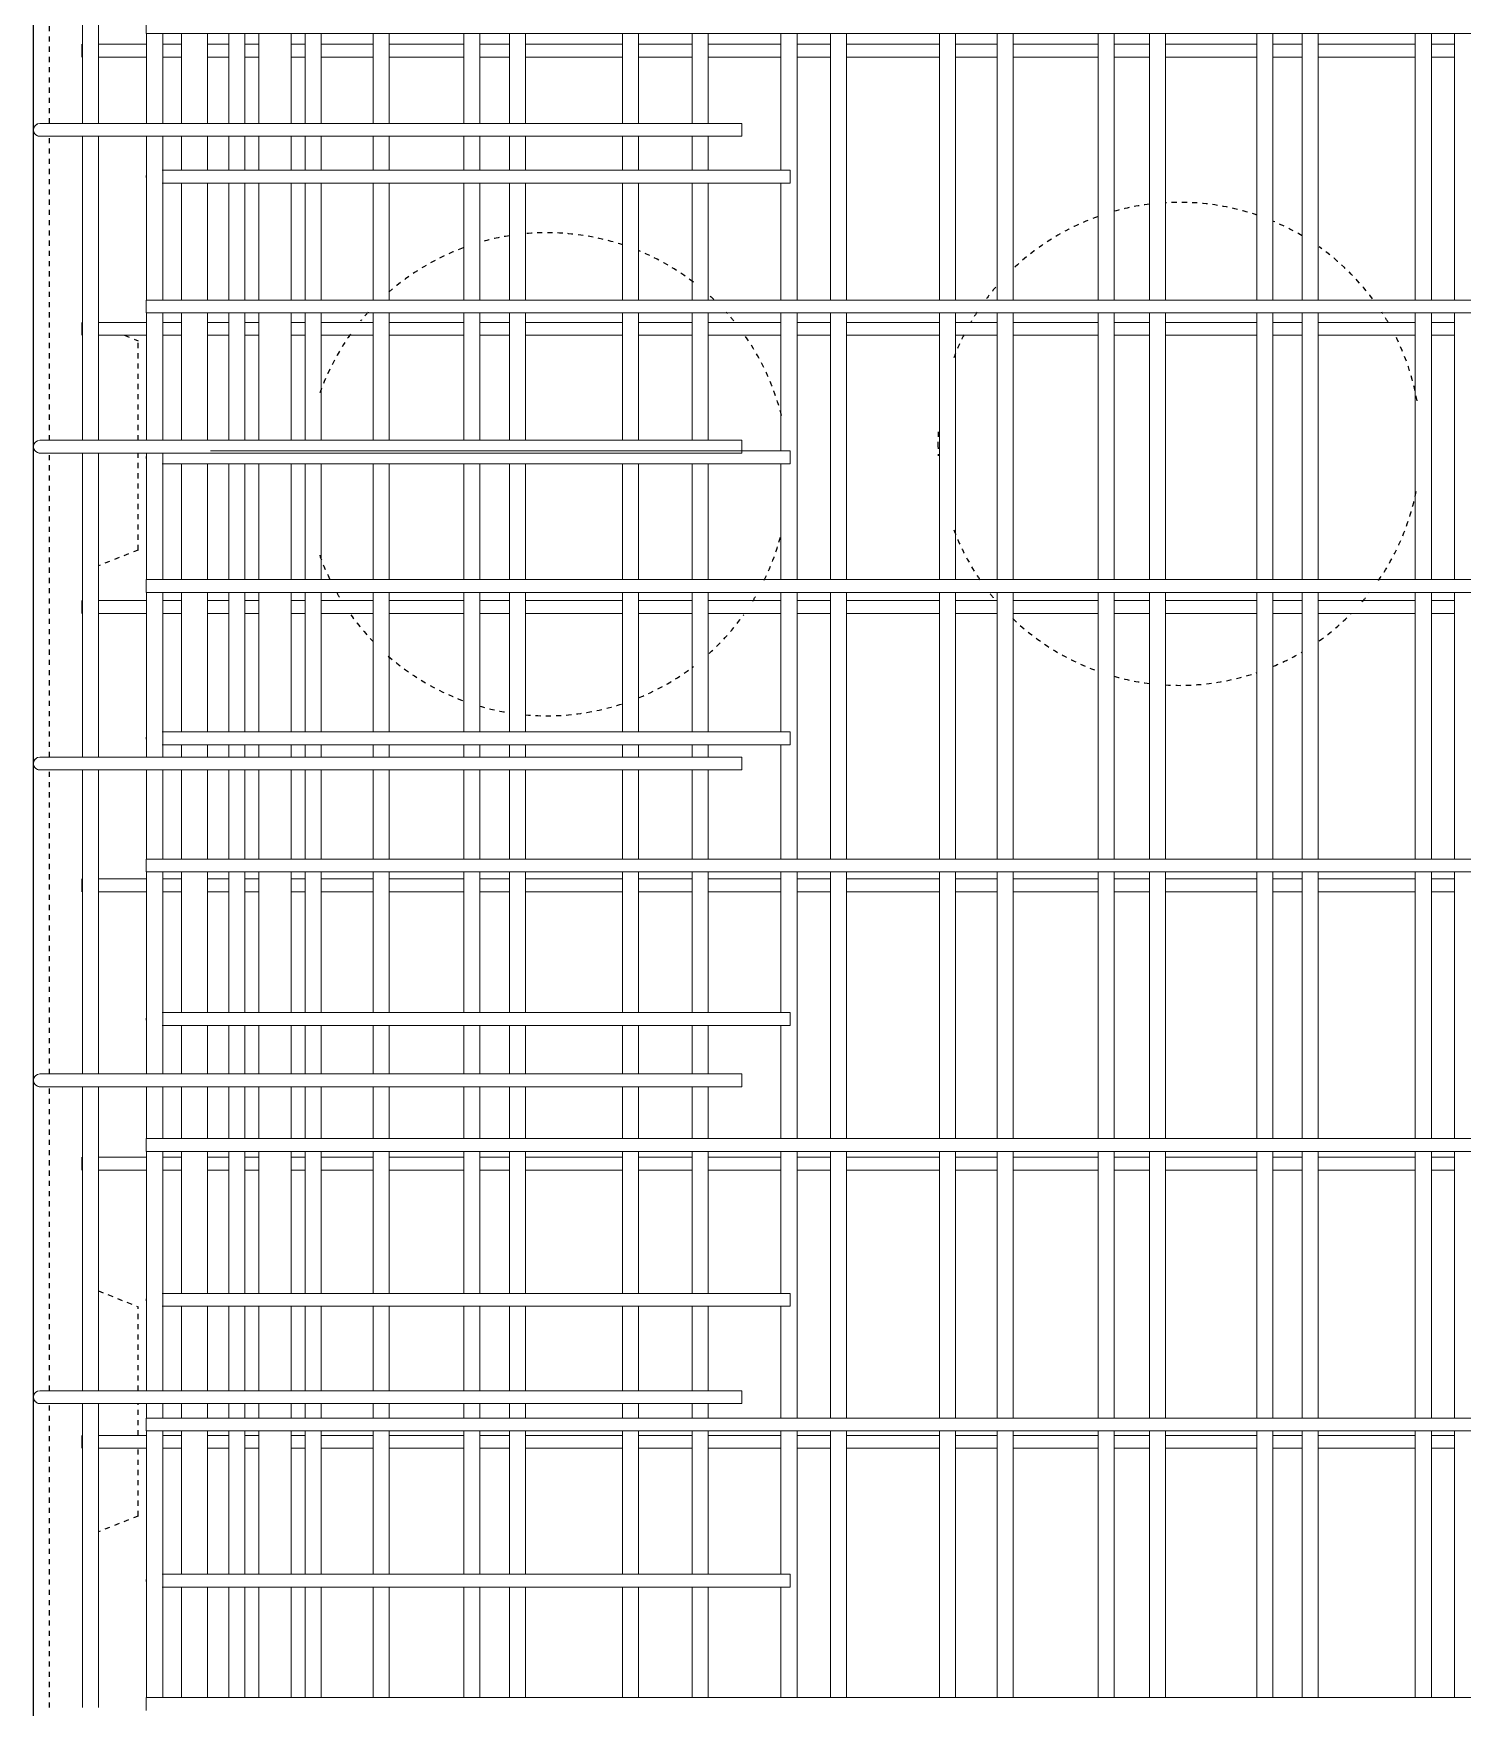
# Model space of a CAD drawing. Header units: millimetres. Extents: x -7118 to 5307, y -2677 to 10400.
# Drawn here: x -4296 to -3409, y 894 to 1933 of the extents above; entities that cross this region are included whole.
import ezdxf

# ---------------------------------------------------------------- set-up
doc = ezdxf.new("R2010")
doc.units = ezdxf.units.MM
doc.linetypes.add('Dash', pattern=[6.36, 3.18, -3.18])
for name, color, linetype, lineweight in [('A-WALL', 113, 'Continuous', 25), ('A-WALL-HDLN', 110, 'Dash', 25), ('S-RBAR', 171, 'Continuous', 18)]:
    doc.layers.add(name, color=color, linetype=linetype, lineweight=lineweight)

msp = doc.modelspace()

# ---------------------------------------------------------------- linework, layer by layer
at = {"layer": 'A-WALL'}
msp.add_line((-4296.19617, -1395), (-4296.19617, 7060), dxfattribs=at)
at = {"layer": 'A-WALL-HDLN'}
for p, q in [((-4286.19359, 1877.44444), (-4286.19359, 2066.22222)), ((-4286.19359, 1680.66667), (-4286.19359, 1869.44444)), ((-4239.65771, 1745.88462), (-4231.19617, 1742.5)), ((-4231.19617, 1680.66667), (-4231.19617, 1742.5)), ((-4286.19359, 1483.88889), (-4286.19359, 1672.66667)), ((-4231.19617, 1612.5), (-4231.19617, 1672.66667)), ((-4231.19617, 1612.5), (-4255.84482, 1602.64054)), ((-4286.19359, 1287.11111), (-4286.19359, 1475.88889)), ((-4286.19359, 1090.33333), (-4286.19359, 1279.11111)), ((-4255.84482, 1152.35946), (-4231.19617, 1142.5)), ((-4231.19617, 1090.33333), (-4231.19617, 1142.5)), ((-4286.19359, 893.55556), (-4286.19359, 1082.33333)), ((-4231.19617, 1062.57692), (-4231.19617, 1082.33333)), ((-4231.19617, 1012.5), (-4231.19617, 1054.57692)), ((-4231.19617, 1012.5), (-4255.84482, 1002.64054))]:
    msp.add_line(p, q, dxfattribs=at)
for centre, start, end in [((-3584.35384, 1678.44679), 97.17569035, 105.70219985), ((-3584.35384, 1678.44679), 71.19971168, 93.31198705), ((-3977.07143, 1659.54803), 71.73949126, 95.18326585), ((-3584.35384, 1678.44679), 109.84846422, 133.65225979), ((-3584.35384, 1678.44679), 59.45407421, 67.05344731), ((-3977.07143, 1659.54803), 110.3882438, 131.16234901), ((-3977.07143, 1659.54803), 99.04696915, 106.24197943), ((-3584.35384, 1678.44679), 36.8969171, 54.62564709), ((-3977.07143, 1659.54803), 52.7392897, 67.59322689), ((-3977.07143, 1659.54803), 46.33195371, 47.91086257), ((-3584.35384, 1678.44679), 139.53611951, 143.1030829), ((-3977.07143, 1659.54803), 137.84069768, 140.66347046), ((-3977.07143, 1659.54803), 39.33652954, 42.15930232), ((-3584.35384, 1678.44679), 146.9658246, 149.78859738), ((-3584.35384, 1678.44679), 30.21140262, 33.0341754), ((-3977.07143, 1659.54803), 144.52621216, 160.42970716), ((-3977.07143, 1659.54803), 14.11203597, 35.47378784), ((-3584.35384, 1678.44679), 153.13547595, 159.12656398), ((-3584.35384, 1678.44679), 10.29141347, 26.86452405), ((-3584.35384, 1678.44679), 177.12769716, 180), ((-3584.35384, 1678.44679), 180, 182.87230284), ((-3584.35384, 1678.44679), 325.50368617, 349.70858653), ((-3977.07143, 1659.54803), 333.97485192, 345.88796403), ((-3584.35384, 1678.44679), 200.87343602, 214.49631383), ((-3977.07143, 1659.54803), 199.57029284, 206.02514808), ((-3977.07143, 1659.54803), 209.34215958, 211.68528391), ((-3977.07143, 1659.54803), 328.31471609, 330.65784042), ((-3584.35384, 1678.44679), 218.35905553, 220.46388049), ((-3584.35384, 1678.44679), 319.18958916, 321.64094447), ((-3977.07143, 1659.54803), 215.54802561, 223.7087954), ((-3977.07143, 1659.54803), 312.08913743, 324.45197439), ((-3584.35384, 1678.44679), 305.37435291, 315.32684746), ((-3584.35384, 1678.44679), 226.34774021, 250.15153578), ((-3584.35384, 1678.44679), 292.94655269, 300.54592579), ((-3977.07143, 1659.54803), 228.83765099, 249.6117562), ((-3977.07143, 1659.54803), 292.40677311, 307.2607103), ((-3584.35384, 1678.44679), 254.29780015, 262.82430965), ((-3584.35384, 1678.44679), 266.68801295, 288.80028832), ((-3977.07143, 1659.54803), 253.75802057, 260.95303085), ((-3977.07143, 1659.54803), 264.81673415, 288.26050874)]:
    msp.add_arc(centre, 150, start, end, dxfattribs=at)
at = {"layer": 'S-RBAR'}
for p, q in [((-4265.84482, 1877.44444), (-4265.84482, 2066.22222)), ((-4255.84482, 1877.44444), (-4255.84482, 2066.22222)), ((-4226.19617, 1933.32692), (-4226.19617, 1941.32692)), ((-4266.19617, 1918.71154), (-4266.19617, 1926.71154)), ((-4255.84482, 1926.71154), (-4225.89942, 1926.71154)), ((-4226.19617, 1933.32692), (-2591.19617, 1933.32692)), ((-4225.89942, 1877.44444), (-4225.89942, 1933.32692)), ((-4215.89942, 1877.44444), (-4215.89942, 1933.32692)), ((-4215.89942, 1926.71154), (-4204.19617, 1926.71154)), ((-4204.19617, 1877.44444), (-4204.19617, 1933.32692)), ((-4188.19617, 1877.44444), (-4188.19617, 1933.32692)), ((-4188.19617, 1926.71154), (-4174.89211, 1926.71154)), ((-4174.89211, 1877.44444), (-4174.89211, 1933.32692)), ((-4164.89211, 1877.44444), (-4164.89211, 1933.32692)), ((-4164.89211, 1926.71154), (-4156.19617, 1926.71154)), ((-4156.19617, 1877.44444), (-4156.19617, 1933.32692)), ((-4136.19617, 1877.44444), (-4136.19617, 1933.32692)), ((-4136.19617, 1926.71154), (-4127.39456, 1926.71154)), ((-4127.39456, 1877.44444), (-4127.39456, 1933.32692)), ((-4117.39456, 1877.44444), (-4117.39456, 1933.32692)), ((-4117.39456, 1926.71154), (-4085.18941, 1926.71154)), ((-4085.18941, 1877.44444), (-4085.18941, 1933.32692)), ((-4075.18941, 1877.44444), (-4075.18941, 1933.32692)), ((-4075.18941, 1926.71154), (-4028.8897, 1926.71154)), ((-4028.8897, 1877.44444), (-4028.8897, 1933.32692)), ((-4018.8897, 1877.44444), (-4018.8897, 1933.32692)), ((-4018.8897, 1926.71154), (-4000.48671, 1926.71154)), ((-4000.48671, 1877.44444), (-4000.48671, 1933.32692)), ((-3990.48671, 1877.44444), (-3990.48671, 1933.32692)), ((-3990.48671, 1926.71154), (-3930.38485, 1926.71154)), ((-3930.38485, 1877.44444), (-3930.38485, 1933.32692)), ((-3920.38485, 1877.44444), (-3920.38485, 1933.32692)), ((-3920.38485, 1926.71154), (-3887.03401, 1926.71154)), ((-3887.03401, 1877.44444), (-3887.03401, 1933.32692)), ((-3877.03401, 1877.44444), (-3877.03401, 1933.32692)), ((-3877.03401, 1926.71154), (-3831.87999, 1926.71154)), ((-3831.87999, 1848.41176), (-3831.87999, 1933.32692)), ((-3821.87999, 1767.73077), (-3821.87999, 1933.32692)), ((-3821.87999, 1926.71154), (-3801.0813, 1926.71154)), ((-3801.0813, 1767.73077), (-3801.0813, 1933.32692)), ((-3791.0813, 1767.73077), (-3791.0813, 1933.32692)), ((-3791.0813, 1926.71154), (-3733.37513, 1926.71154)), ((-3733.37513, 1767.73077), (-3733.37513, 1933.32692)), ((-3723.37513, 1767.73077), (-3723.37513, 1933.32692)), ((-3723.37513, 1926.71154), (-3697.6286, 1926.71154)), ((-3697.6286, 1767.73077), (-3697.6286, 1933.32692)), ((-3687.6286, 1767.73077), (-3687.6286, 1933.32692)), ((-3687.6286, 1926.71154), (-3634.87027, 1926.71154)), ((-3634.87027, 1767.73077), (-3634.87027, 1933.32692)), ((-3624.87027, 1767.73077), (-3624.87027, 1933.32692)), ((-3624.87027, 1926.71154), (-3602.9259, 1926.71154)), ((-3602.9259, 1767.73077), (-3602.9259, 1933.32692)), ((-3592.9259, 1767.73077), (-3592.9259, 1933.32692)), ((-3592.9259, 1926.71154), (-3536.36542, 1926.71154)), ((-3536.36542, 1767.73077), (-3536.36542, 1933.32692)), ((-3526.36542, 1767.73077), (-3526.36542, 1933.32692)), ((-3526.36542, 1926.71154), (-3508.2232, 1926.71154)), ((-3508.2232, 1767.73077), (-3508.2232, 1933.32692)), ((-3498.2232, 1767.73077), (-3498.2232, 1933.32692)), ((-3498.2232, 1926.71154), (-3437.86056, 1926.71154)), ((-3437.86056, 1767.73077), (-3437.86056, 1933.32692)), ((-3427.86056, 1767.73077), (-3427.86056, 1933.32692)), ((-3427.86056, 1926.71154), (-3413.52049, 1926.71154)), ((-3413.52049, 1767.73077), (-3413.52049, 1933.32692)), ((-4255.84482, 1918.71154), (-4225.89942, 1918.71154)), ((-4215.89942, 1918.71154), (-4204.19617, 1918.71154)), ((-4188.19617, 1918.71154), (-4174.89211, 1918.71154)), ((-4164.89211, 1918.71154), (-4156.19617, 1918.71154)), ((-4136.19617, 1918.71154), (-4127.39456, 1918.71154)), ((-4117.39456, 1918.71154), (-4085.18941, 1918.71154)), ((-4075.18941, 1918.71154), (-4028.8897, 1918.71154)), ((-4018.8897, 1918.71154), (-4000.48671, 1918.71154)), ((-3990.48671, 1918.71154), (-3930.38485, 1918.71154)), ((-3920.38485, 1918.71154), (-3887.03401, 1918.71154)), ((-3877.03401, 1918.71154), (-3831.87999, 1918.71154)), ((-3821.87999, 1918.71154), (-3801.0813, 1918.71154)), ((-3791.0813, 1918.71154), (-3733.37513, 1918.71154)), ((-3723.37513, 1918.71154), (-3697.6286, 1918.71154)), ((-3687.6286, 1918.71154), (-3634.87027, 1918.71154)), ((-3624.87027, 1918.71154), (-3602.9259, 1918.71154)), ((-3592.9259, 1918.71154), (-3536.36542, 1918.71154)), ((-3526.36542, 1918.71154), (-3508.2232, 1918.71154)), ((-3498.2232, 1918.71154), (-3437.86056, 1918.71154)), ((-3427.86056, 1918.71154), (-3413.52049, 1918.71154)), ((-4272.19617, 1877.44444), (-4292.19617, 1877.44444)), ((-4272.19617, 1877.44444), (-3856.19617, 1877.44444)), ((-3856.19617, 1869.44444), (-3856.19617, 1877.44444)), ((-4272.19617, 1869.44444), (-4292.19617, 1869.44444)), ((-4272.19617, 1869.44444), (-3856.19617, 1869.44444)), ((-4265.84482, 1680.66667), (-4265.84482, 1869.44444)), ((-4255.84482, 1680.66667), (-4255.84482, 1869.44444)), ((-4225.89942, 1767.73077), (-4225.89942, 1869.44444)), ((-4215.89942, 1767.73077), (-4215.89942, 1869.44444)), ((-4204.19617, 1848.41176), (-4204.19617, 1869.44444)), ((-4188.19617, 1848.41176), (-4188.19617, 1869.44444)), ((-4174.89211, 1848.41176), (-4174.89211, 1869.44444)), ((-4164.89211, 1848.41176), (-4164.89211, 1869.44444)), ((-4156.19617, 1848.41176), (-4156.19617, 1869.44444)), ((-4136.19617, 1848.41176), (-4136.19617, 1869.44444)), ((-4127.39456, 1848.41176), (-4127.39456, 1869.44444)), ((-4117.39456, 1848.41176), (-4117.39456, 1869.44444)), ((-4085.18941, 1848.41176), (-4085.18941, 1869.44444)), ((-4075.18941, 1848.41176), (-4075.18941, 1869.44444)), ((-4028.8897, 1848.41176), (-4028.8897, 1869.44444)), ((-4018.8897, 1848.41176), (-4018.8897, 1869.44444)), ((-4000.48671, 1848.41176), (-4000.48671, 1869.44444)), ((-3990.48671, 1848.41176), (-3990.48671, 1869.44444)), ((-3930.38485, 1848.41176), (-3930.38485, 1869.44444)), ((-3920.38485, 1848.41176), (-3920.38485, 1869.44444)), ((-3887.03401, 1848.41176), (-3887.03401, 1869.44444)), ((-3877.03401, 1848.41176), (-3877.03401, 1869.44444)), ((-4186.19617, 1848.41176), (-4216.26621, 1848.41176)), ((-4186.19617, 1840.41176), (-4216.26621, 1840.41176)), ((-4204.19617, 1767.73077), (-4204.19617, 1840.41176)), ((-4188.19617, 1767.73077), (-4188.19617, 1840.41176)), ((-4186.19617, 1848.41176), (-3826.19617, 1848.41176)), ((-4186.19617, 1840.41176), (-3826.19617, 1840.41176)), ((-4174.89211, 1767.73077), (-4174.89211, 1840.41176)), ((-4164.89211, 1767.73077), (-4164.89211, 1840.41176)), ((-4156.19617, 1767.73077), (-4156.19617, 1840.41176)), ((-4136.19617, 1767.73077), (-4136.19617, 1840.41176)), ((-4127.39456, 1767.73077), (-4127.39456, 1840.41176)), ((-4117.39456, 1767.73077), (-4117.39456, 1840.41176)), ((-4085.18941, 1767.73077), (-4085.18941, 1840.41176)), ((-4075.18941, 1767.73077), (-4075.18941, 1840.41176)), ((-4028.8897, 1767.73077), (-4028.8897, 1840.41176)), ((-4018.8897, 1767.73077), (-4018.8897, 1840.41176)), ((-4000.48671, 1767.73077), (-4000.48671, 1840.41176)), ((-3990.48671, 1767.73077), (-3990.48671, 1840.41176)), ((-3930.38485, 1767.73077), (-3930.38485, 1840.41176)), ((-3920.38485, 1767.73077), (-3920.38485, 1840.41176)), ((-3887.03401, 1767.73077), (-3887.03401, 1840.41176)), ((-3877.03401, 1767.73077), (-3877.03401, 1840.41176)), ((-3831.87999, 1767.73077), (-3831.87999, 1840.41176)), ((-3826.19617, 1840.41176), (-3826.19617, 1848.41176)), ((-4226.19617, 1767.73077), (-2591.19617, 1767.73077)), ((-4226.19617, 1759.73077), (-4226.19617, 1767.73077)), ((-4226.19617, 1759.73077), (-2591.19617, 1759.73077)), ((-4225.89942, 1680.66667), (-4225.89942, 1759.73077)), ((-4215.89942, 1680.66667), (-4215.89942, 1759.73077)), ((-4204.19617, 1680.66667), (-4204.19617, 1759.73077)), ((-4188.19617, 1680.66667), (-4188.19617, 1759.73077)), ((-4174.89211, 1680.66667), (-4174.89211, 1759.73077)), ((-4164.89211, 1680.66667), (-4164.89211, 1759.73077)), ((-4156.19617, 1680.66667), (-4156.19617, 1759.73077)), ((-4136.19617, 1680.66667), (-4136.19617, 1759.73077)), ((-4127.39456, 1680.66667), (-4127.39456, 1759.73077)), ((-4117.39456, 1680.66667), (-4117.39456, 1759.73077)), ((-4085.18941, 1680.66667), (-4085.18941, 1759.73077)), ((-4075.18941, 1680.66667), (-4075.18941, 1759.73077)), ((-4028.8897, 1680.66667), (-4028.8897, 1759.73077)), ((-4018.8897, 1680.66667), (-4018.8897, 1759.73077)), ((-4000.48671, 1680.66667), (-4000.48671, 1759.73077)), ((-3990.48671, 1680.66667), (-3990.48671, 1759.73077)), ((-3930.38485, 1680.66667), (-3930.38485, 1759.73077)), ((-3920.38485, 1680.66667), (-3920.38485, 1759.73077)), ((-3887.03401, 1680.66667), (-3887.03401, 1759.73077)), ((-3877.03401, 1680.66667), (-3877.03401, 1759.73077)), ((-3831.87999, 1674), (-3831.87999, 1759.73077)), ((-3821.87999, 1594.13462), (-3821.87999, 1759.73077)), ((-3801.0813, 1594.13462), (-3801.0813, 1759.73077)), ((-3791.0813, 1594.13462), (-3791.0813, 1759.73077)), ((-3733.37513, 1594.13462), (-3733.37513, 1759.73077)), ((-3723.37513, 1594.13462), (-3723.37513, 1759.73077)), ((-3697.6286, 1594.13462), (-3697.6286, 1759.73077)), ((-3687.6286, 1594.13462), (-3687.6286, 1759.73077)), ((-3634.87027, 1594.13462), (-3634.87027, 1759.73077)), ((-3624.87027, 1594.13462), (-3624.87027, 1759.73077)), ((-3602.9259, 1594.13462), (-3602.9259, 1759.73077)), ((-3592.9259, 1594.13462), (-3592.9259, 1759.73077)), ((-3536.36542, 1594.13462), (-3536.36542, 1759.73077)), ((-3526.36542, 1594.13462), (-3526.36542, 1759.73077)), ((-3508.2232, 1594.13462), (-3508.2232, 1759.73077)), ((-3498.2232, 1594.13462), (-3498.2232, 1759.73077)), ((-3437.86056, 1594.13462), (-3437.86056, 1759.73077)), ((-3427.86056, 1594.13462), (-3427.86056, 1759.73077)), ((-3413.52049, 1594.13462), (-3413.52049, 1759.73077)), ((-4266.19617, 1745.88462), (-4266.19617, 1753.88462)), ((-4255.84482, 1753.88462), (-4225.89942, 1753.88462)), ((-4215.89942, 1753.88462), (-4204.19617, 1753.88462)), ((-4188.19617, 1753.88462), (-4174.89211, 1753.88462)), ((-4164.89211, 1753.88462), (-4156.19617, 1753.88462)), ((-4136.19617, 1753.88462), (-4127.39456, 1753.88462)), ((-4117.39456, 1753.88462), (-4085.18941, 1753.88462)), ((-4075.18941, 1753.88462), (-4028.8897, 1753.88462)), ((-4018.8897, 1753.88462), (-4000.48671, 1753.88462)), ((-3990.48671, 1753.88462), (-3930.38485, 1753.88462)), ((-3920.38485, 1753.88462), (-3887.03401, 1753.88462)), ((-3877.03401, 1753.88462), (-3831.87999, 1753.88462)), ((-3821.87999, 1753.88462), (-3801.0813, 1753.88462)), ((-3791.0813, 1753.88462), (-3733.37513, 1753.88462)), ((-3723.37513, 1753.88462), (-3697.6286, 1753.88462)), ((-3687.6286, 1753.88462), (-3634.87027, 1753.88462)), ((-3624.87027, 1753.88462), (-3602.9259, 1753.88462)), ((-3592.9259, 1753.88462), (-3536.36542, 1753.88462)), ((-3526.36542, 1753.88462), (-3508.2232, 1753.88462)), ((-3498.2232, 1753.88462), (-3437.86056, 1753.88462)), ((-3427.86056, 1753.88462), (-3413.52049, 1753.88462)), ((-4255.84482, 1745.88462), (-4225.89942, 1745.88462)), ((-4215.89942, 1745.88462), (-4204.19617, 1745.88462)), ((-4188.19617, 1745.88462), (-4174.89211, 1745.88462)), ((-4164.89211, 1745.88462), (-4156.19617, 1745.88462)), ((-4136.19617, 1745.88462), (-4127.39456, 1745.88462)), ((-4117.39456, 1745.88462), (-4085.18941, 1745.88462)), ((-4075.18941, 1745.88462), (-4028.8897, 1745.88462)), ((-4018.8897, 1745.88462), (-4000.48671, 1745.88462)), ((-3990.48671, 1745.88462), (-3930.38485, 1745.88462)), ((-3920.38485, 1745.88462), (-3887.03401, 1745.88462)), ((-3877.03401, 1745.88462), (-3831.87999, 1745.88462)), ((-3821.87999, 1745.88462), (-3801.0813, 1745.88462)), ((-3791.0813, 1745.88462), (-3733.37513, 1745.88462)), ((-3723.37513, 1745.88462), (-3697.6286, 1745.88462)), ((-3687.6286, 1745.88462), (-3634.87027, 1745.88462)), ((-3624.87027, 1745.88462), (-3602.9259, 1745.88462)), ((-3592.9259, 1745.88462), (-3536.36542, 1745.88462)), ((-3526.36542, 1745.88462), (-3508.2232, 1745.88462)), ((-3498.2232, 1745.88462), (-3437.86056, 1745.88462)), ((-3427.86056, 1745.88462), (-3413.52049, 1745.88462)), ((-4272.19617, 1680.66667), (-4292.19617, 1680.66667)), ((-4272.19617, 1680.66667), (-3856.19617, 1680.66667)), ((-3856.19617, 1672.66667), (-3856.19617, 1680.66667)), ((-4272.19617, 1672.66667), (-4292.19617, 1672.66667)), ((-4272.19617, 1672.66667), (-3856.19617, 1672.66667)), ((-4265.84482, 1483.88889), (-4265.84482, 1672.66667)), ((-4255.84482, 1483.88889), (-4255.84482, 1672.66667)), ((-4225.89942, 1594.13462), (-4225.89942, 1672.66667)), ((-4186.19617, 1666), (-4216.26621, 1666)), ((-4215.89942, 1594.13462), (-4215.89942, 1672.66667)), ((-4204.19617, 1594.13462), (-4204.19617, 1666)), ((-4188.19617, 1594.13462), (-4188.19617, 1666)), ((-4186.19617, 1674), (-3826.19617, 1674)), ((-4186.19617, 1666), (-3826.19617, 1666)), ((-4174.89211, 1594.13462), (-4174.89211, 1666)), ((-4164.89211, 1594.13462), (-4164.89211, 1666)), ((-4156.19617, 1594.13462), (-4156.19617, 1666)), ((-4136.19617, 1594.13462), (-4136.19617, 1666)), ((-4127.39456, 1594.13462), (-4127.39456, 1666)), ((-4117.39456, 1594.13462), (-4117.39456, 1666)), ((-4085.18941, 1594.13462), (-4085.18941, 1666)), ((-4075.18941, 1594.13462), (-4075.18941, 1666)), ((-4028.8897, 1594.13462), (-4028.8897, 1666)), ((-4018.8897, 1594.13462), (-4018.8897, 1666)), ((-4000.48671, 1594.13462), (-4000.48671, 1666)), ((-3990.48671, 1594.13462), (-3990.48671, 1666)), ((-3930.38485, 1594.13462), (-3930.38485, 1666)), ((-3920.38485, 1594.13462), (-3920.38485, 1666)), ((-3887.03401, 1594.13462), (-3887.03401, 1666)), ((-3877.03401, 1594.13462), (-3877.03401, 1666)), ((-3831.87999, 1594.13462), (-3831.87999, 1666)), ((-3826.19617, 1666), (-3826.19617, 1674)), ((-4226.19617, 1594.13462), (-2591.19617, 1594.13462)), ((-4226.19617, 1586.13462), (-4226.19617, 1594.13462)), ((-4266.19617, 1573.05769), (-4266.19617, 1581.05769)), ((-4255.84482, 1581.05769), (-4225.89942, 1581.05769)), ((-4226.19617, 1586.13462), (-2591.19617, 1586.13462)), ((-4225.89942, 1483.88889), (-4225.89942, 1586.13462)), ((-4215.89942, 1483.88889), (-4215.89942, 1586.13462)), ((-4215.89942, 1581.05769), (-4204.19617, 1581.05769)), ((-4204.19617, 1499.58824), (-4204.19617, 1586.13462)), ((-4188.19617, 1499.58824), (-4188.19617, 1586.13462)), ((-4188.19617, 1581.05769), (-4174.89211, 1581.05769)), ((-4174.89211, 1499.58824), (-4174.89211, 1586.13462)), ((-4164.89211, 1499.58824), (-4164.89211, 1586.13462)), ((-4164.89211, 1581.05769), (-4156.19617, 1581.05769)), ((-4156.19617, 1499.58824), (-4156.19617, 1586.13462)), ((-4136.19617, 1499.58824), (-4136.19617, 1586.13462)), ((-4136.19617, 1581.05769), (-4127.39456, 1581.05769)), ((-4127.39456, 1499.58824), (-4127.39456, 1586.13462)), ((-4117.39456, 1499.58824), (-4117.39456, 1586.13462)), ((-4117.39456, 1581.05769), (-4085.18941, 1581.05769)), ((-4085.18941, 1499.58824), (-4085.18941, 1586.13462)), ((-4075.18941, 1499.58824), (-4075.18941, 1586.13462)), ((-4075.18941, 1581.05769), (-4028.8897, 1581.05769)), ((-4028.8897, 1499.58824), (-4028.8897, 1586.13462)), ((-4018.8897, 1499.58824), (-4018.8897, 1586.13462)), ((-4018.8897, 1581.05769), (-4000.48671, 1581.05769)), ((-4000.48671, 1499.58824), (-4000.48671, 1586.13462)), ((-3990.48671, 1499.58824), (-3990.48671, 1586.13462)), ((-3990.48671, 1581.05769), (-3930.38485, 1581.05769)), ((-3930.38485, 1499.58824), (-3930.38485, 1586.13462)), ((-3920.38485, 1499.58824), (-3920.38485, 1586.13462)), ((-3920.38485, 1581.05769), (-3887.03401, 1581.05769)), ((-3887.03401, 1499.58824), (-3887.03401, 1586.13462)), ((-3877.03401, 1499.58824), (-3877.03401, 1586.13462)), ((-3877.03401, 1581.05769), (-3831.87999, 1581.05769)), ((-3831.87999, 1499.58824), (-3831.87999, 1586.13462)), ((-3821.87999, 1420.53846), (-3821.87999, 1586.13462)), ((-3821.87999, 1581.05769), (-3801.0813, 1581.05769)), ((-3801.0813, 1420.53846), (-3801.0813, 1586.13462)), ((-3791.0813, 1420.53846), (-3791.0813, 1586.13462)), ((-3791.0813, 1581.05769), (-3733.37513, 1581.05769)), ((-3733.37513, 1420.53846), (-3733.37513, 1586.13462)), ((-3723.37513, 1420.53846), (-3723.37513, 1586.13462)), ((-3723.37513, 1581.05769), (-3697.6286, 1581.05769)), ((-3697.6286, 1420.53846), (-3697.6286, 1586.13462)), ((-3687.6286, 1420.53846), (-3687.6286, 1586.13462)), ((-3687.6286, 1581.05769), (-3634.87027, 1581.05769)), ((-3634.87027, 1420.53846), (-3634.87027, 1586.13462)), ((-3624.87027, 1420.53846), (-3624.87027, 1586.13462)), ((-3624.87027, 1581.05769), (-3602.9259, 1581.05769)), ((-3602.9259, 1420.53846), (-3602.9259, 1586.13462)), ((-3592.9259, 1420.53846), (-3592.9259, 1586.13462)), ((-3592.9259, 1581.05769), (-3536.36542, 1581.05769)), ((-3536.36542, 1420.53846), (-3536.36542, 1586.13462)), ((-3526.36542, 1420.53846), (-3526.36542, 1586.13462)), ((-3526.36542, 1581.05769), (-3508.2232, 1581.05769)), ((-3508.2232, 1420.53846), (-3508.2232, 1586.13462)), ((-3498.2232, 1420.53846), (-3498.2232, 1586.13462)), ((-3498.2232, 1581.05769), (-3437.86056, 1581.05769)), ((-3437.86056, 1420.53846), (-3437.86056, 1586.13462)), ((-3427.86056, 1420.53846), (-3427.86056, 1586.13462)), ((-3427.86056, 1581.05769), (-3413.52049, 1581.05769)), ((-3413.52049, 1420.53846), (-3413.52049, 1586.13462)), ((-4255.84482, 1573.05769), (-4225.89942, 1573.05769)), ((-4215.89942, 1573.05769), (-4204.19617, 1573.05769)), ((-4188.19617, 1573.05769), (-4174.89211, 1573.05769)), ((-4164.89211, 1573.05769), (-4156.19617, 1573.05769)), ((-4136.19617, 1573.05769), (-4127.39456, 1573.05769)), ((-4117.39456, 1573.05769), (-4085.18941, 1573.05769)), ((-4075.18941, 1573.05769), (-4028.8897, 1573.05769)), ((-4018.8897, 1573.05769), (-4000.48671, 1573.05769)), ((-3990.48671, 1573.05769), (-3930.38485, 1573.05769)), ((-3920.38485, 1573.05769), (-3887.03401, 1573.05769)), ((-3877.03401, 1573.05769), (-3831.87999, 1573.05769)), ((-3821.87999, 1573.05769), (-3801.0813, 1573.05769)), ((-3791.0813, 1573.05769), (-3733.37513, 1573.05769)), ((-3723.37513, 1573.05769), (-3697.6286, 1573.05769)), ((-3687.6286, 1573.05769), (-3634.87027, 1573.05769)), ((-3624.87027, 1573.05769), (-3602.9259, 1573.05769)), ((-3592.9259, 1573.05769), (-3536.36542, 1573.05769)), ((-3526.36542, 1573.05769), (-3508.2232, 1573.05769)), ((-3498.2232, 1573.05769), (-3437.86056, 1573.05769)), ((-3427.86056, 1573.05769), (-3413.52049, 1573.05769)), ((-4186.19617, 1499.58824), (-4216.26621, 1499.58824)), ((-4186.19617, 1499.58824), (-3826.19617, 1499.58824)), ((-3826.19617, 1491.58824), (-3826.19617, 1499.58824)), ((-4186.19617, 1491.58824), (-4216.26621, 1491.58824)), ((-4204.19617, 1483.88889), (-4204.19617, 1491.58824)), ((-4188.19617, 1483.88889), (-4188.19617, 1491.58824)), ((-4186.19617, 1491.58824), (-3826.19617, 1491.58824)), ((-4174.89211, 1483.88889), (-4174.89211, 1491.58824)), ((-4164.89211, 1483.88889), (-4164.89211, 1491.58824)), ((-4156.19617, 1483.88889), (-4156.19617, 1491.58824)), ((-4136.19617, 1483.88889), (-4136.19617, 1491.58824)), ((-4127.39456, 1483.88889), (-4127.39456, 1491.58824)), ((-4117.39456, 1483.88889), (-4117.39456, 1491.58824)), ((-4085.18941, 1483.88889), (-4085.18941, 1491.58824)), ((-4075.18941, 1483.88889), (-4075.18941, 1491.58824)), ((-4028.8897, 1483.88889), (-4028.8897, 1491.58824)), ((-4018.8897, 1483.88889), (-4018.8897, 1491.58824)), ((-4000.48671, 1483.88889), (-4000.48671, 1491.58824)), ((-3990.48671, 1483.88889), (-3990.48671, 1491.58824)), ((-3930.38485, 1483.88889), (-3930.38485, 1491.58824)), ((-3920.38485, 1483.88889), (-3920.38485, 1491.58824)), ((-3887.03401, 1483.88889), (-3887.03401, 1491.58824)), ((-3877.03401, 1483.88889), (-3877.03401, 1491.58824)), ((-3831.87999, 1420.53846), (-3831.87999, 1491.58824)), ((-4272.19617, 1483.88889), (-4292.19617, 1483.88889)), ((-4272.19617, 1483.88889), (-3856.19617, 1483.88889)), ((-3856.19617, 1475.88889), (-3856.19617, 1483.88889)), ((-4272.19617, 1475.88889), (-4292.19617, 1475.88889)), ((-4272.19617, 1475.88889), (-3856.19617, 1475.88889)), ((-4265.84482, 1287.11111), (-4265.84482, 1475.88889)), ((-4255.84482, 1287.11111), (-4255.84482, 1475.88889)), ((-4225.89942, 1420.53846), (-4225.89942, 1475.88889)), ((-4215.89942, 1420.53846), (-4215.89942, 1475.88889)), ((-4204.19617, 1420.53846), (-4204.19617, 1475.88889)), ((-4188.19617, 1420.53846), (-4188.19617, 1475.88889)), ((-4174.89211, 1420.53846), (-4174.89211, 1475.88889)), ((-4164.89211, 1420.53846), (-4164.89211, 1475.88889)), ((-4156.19617, 1420.53846), (-4156.19617, 1475.88889)), ((-4136.19617, 1420.53846), (-4136.19617, 1475.88889)), ((-4127.39456, 1420.53846), (-4127.39456, 1475.88889)), ((-4117.39456, 1420.53846), (-4117.39456, 1475.88889)), ((-4085.18941, 1420.53846), (-4085.18941, 1475.88889)), ((-4075.18941, 1420.53846), (-4075.18941, 1475.88889)), ((-4028.8897, 1420.53846), (-4028.8897, 1475.88889)), ((-4018.8897, 1420.53846), (-4018.8897, 1475.88889)), ((-4000.48671, 1420.53846), (-4000.48671, 1475.88889)), ((-3990.48671, 1420.53846), (-3990.48671, 1475.88889)), ((-3930.38485, 1420.53846), (-3930.38485, 1475.88889)), ((-3920.38485, 1420.53846), (-3920.38485, 1475.88889)), ((-3887.03401, 1420.53846), (-3887.03401, 1475.88889)), ((-3877.03401, 1420.53846), (-3877.03401, 1475.88889)), ((-4226.19617, 1420.53846), (-2591.19617, 1420.53846)), ((-4226.19617, 1412.53846), (-4226.19617, 1420.53846)), ((-4266.19617, 1400.23077), (-4266.19617, 1408.23077)), ((-4255.84482, 1408.23077), (-4225.89942, 1408.23077)), ((-4226.19617, 1412.53846), (-2591.19617, 1412.53846)), ((-4225.89942, 1287.11111), (-4225.89942, 1412.53846)), ((-4215.89942, 1287.11111), (-4215.89942, 1412.53846)), ((-4215.89942, 1408.23077), (-4204.19617, 1408.23077)), ((-4204.19617, 1325.17647), (-4204.19617, 1412.53846)), ((-4188.19617, 1325.17647), (-4188.19617, 1412.53846)), ((-4188.19617, 1408.23077), (-4174.89211, 1408.23077)), ((-4174.89211, 1325.17647), (-4174.89211, 1412.53846)), ((-4164.89211, 1325.17647), (-4164.89211, 1412.53846)), ((-4164.89211, 1408.23077), (-4156.19617, 1408.23077)), ((-4156.19617, 1325.17647), (-4156.19617, 1412.53846)), ((-4136.19617, 1325.17647), (-4136.19617, 1412.53846)), ((-4136.19617, 1408.23077), (-4127.39456, 1408.23077)), ((-4127.39456, 1325.17647), (-4127.39456, 1412.53846)), ((-4117.39456, 1325.17647), (-4117.39456, 1412.53846)), ((-4117.39456, 1408.23077), (-4085.18941, 1408.23077)), ((-4085.18941, 1325.17647), (-4085.18941, 1412.53846)), ((-4075.18941, 1325.17647), (-4075.18941, 1412.53846)), ((-4075.18941, 1408.23077), (-4028.8897, 1408.23077)), ((-4028.8897, 1325.17647), (-4028.8897, 1412.53846)), ((-4018.8897, 1325.17647), (-4018.8897, 1412.53846)), ((-4018.8897, 1408.23077), (-4000.48671, 1408.23077)), ((-4000.48671, 1325.17647), (-4000.48671, 1412.53846)), ((-3990.48671, 1325.17647), (-3990.48671, 1412.53846)), ((-3990.48671, 1408.23077), (-3930.38485, 1408.23077)), ((-3930.38485, 1325.17647), (-3930.38485, 1412.53846)), ((-3920.38485, 1325.17647), (-3920.38485, 1412.53846)), ((-3920.38485, 1408.23077), (-3887.03401, 1408.23077)), ((-3887.03401, 1325.17647), (-3887.03401, 1412.53846)), ((-3877.03401, 1325.17647), (-3877.03401, 1412.53846)), ((-3877.03401, 1408.23077), (-3831.87999, 1408.23077)), ((-3831.87999, 1325.17647), (-3831.87999, 1412.53846)), ((-3821.87999, 1246.94231), (-3821.87999, 1412.53846)), ((-3821.87999, 1408.23077), (-3801.0813, 1408.23077)), ((-3801.0813, 1246.94231), (-3801.0813, 1412.53846)), ((-3791.0813, 1246.94231), (-3791.0813, 1412.53846)), ((-3791.0813, 1408.23077), (-3733.37513, 1408.23077)), ((-3733.37513, 1246.94231), (-3733.37513, 1412.53846)), ((-3723.37513, 1246.94231), (-3723.37513, 1412.53846)), ((-3723.37513, 1408.23077), (-3697.6286, 1408.23077)), ((-3697.6286, 1246.94231), (-3697.6286, 1412.53846)), ((-3687.6286, 1246.94231), (-3687.6286, 1412.53846)), ((-3687.6286, 1408.23077), (-3634.87027, 1408.23077)), ((-3634.87027, 1246.94231), (-3634.87027, 1412.53846)), ((-3624.87027, 1246.94231), (-3624.87027, 1412.53846)), ((-3624.87027, 1408.23077), (-3602.9259, 1408.23077)), ((-3602.9259, 1246.94231), (-3602.9259, 1412.53846)), ((-3592.9259, 1246.94231), (-3592.9259, 1412.53846)), ((-3592.9259, 1408.23077), (-3536.36542, 1408.23077)), ((-3536.36542, 1246.94231), (-3536.36542, 1412.53846)), ((-3526.36542, 1246.94231), (-3526.36542, 1412.53846)), ((-3526.36542, 1408.23077), (-3508.2232, 1408.23077)), ((-3508.2232, 1246.94231), (-3508.2232, 1412.53846)), ((-3498.2232, 1246.94231), (-3498.2232, 1412.53846)), ((-3498.2232, 1408.23077), (-3437.86056, 1408.23077)), ((-3437.86056, 1246.94231), (-3437.86056, 1412.53846)), ((-3427.86056, 1246.94231), (-3427.86056, 1412.53846)), ((-3427.86056, 1408.23077), (-3413.52049, 1408.23077)), ((-3413.52049, 1246.94231), (-3413.52049, 1412.53846)), ((-4255.84482, 1400.23077), (-4225.89942, 1400.23077)), ((-4215.89942, 1400.23077), (-4204.19617, 1400.23077)), ((-4188.19617, 1400.23077), (-4174.89211, 1400.23077)), ((-4164.89211, 1400.23077), (-4156.19617, 1400.23077)), ((-4136.19617, 1400.23077), (-4127.39456, 1400.23077)), ((-4117.39456, 1400.23077), (-4085.18941, 1400.23077)), ((-4075.18941, 1400.23077), (-4028.8897, 1400.23077)), ((-4018.8897, 1400.23077), (-4000.48671, 1400.23077)), ((-3990.48671, 1400.23077), (-3930.38485, 1400.23077)), ((-3920.38485, 1400.23077), (-3887.03401, 1400.23077)), ((-3877.03401, 1400.23077), (-3831.87999, 1400.23077)), ((-3821.87999, 1400.23077), (-3801.0813, 1400.23077)), ((-3791.0813, 1400.23077), (-3733.37513, 1400.23077)), ((-3723.37513, 1400.23077), (-3697.6286, 1400.23077)), ((-3687.6286, 1400.23077), (-3634.87027, 1400.23077)), ((-3624.87027, 1400.23077), (-3602.9259, 1400.23077)), ((-3592.9259, 1400.23077), (-3536.36542, 1400.23077)), ((-3526.36542, 1400.23077), (-3508.2232, 1400.23077)), ((-3498.2232, 1400.23077), (-3437.86056, 1400.23077)), ((-3427.86056, 1400.23077), (-3413.52049, 1400.23077)), ((-4186.19617, 1325.17647), (-4216.26621, 1325.17647)), ((-4186.19617, 1325.17647), (-3826.19617, 1325.17647)), ((-3826.19617, 1317.17647), (-3826.19617, 1325.17647)), ((-4186.19617, 1317.17647), (-4216.26621, 1317.17647)), ((-4204.19617, 1287.11111), (-4204.19617, 1317.17647)), ((-4188.19617, 1287.11111), (-4188.19617, 1317.17647)), ((-4186.19617, 1317.17647), (-3826.19617, 1317.17647)), ((-4174.89211, 1287.11111), (-4174.89211, 1317.17647)), ((-4164.89211, 1287.11111), (-4164.89211, 1317.17647)), ((-4156.19617, 1287.11111), (-4156.19617, 1317.17647)), ((-4136.19617, 1287.11111), (-4136.19617, 1317.17647)), ((-4127.39456, 1287.11111), (-4127.39456, 1317.17647)), ((-4117.39456, 1287.11111), (-4117.39456, 1317.17647)), ((-4085.18941, 1287.11111), (-4085.18941, 1317.17647)), ((-4075.18941, 1287.11111), (-4075.18941, 1317.17647)), ((-4028.8897, 1287.11111), (-4028.8897, 1317.17647)), ((-4018.8897, 1287.11111), (-4018.8897, 1317.17647)), ((-4000.48671, 1287.11111), (-4000.48671, 1317.17647)), ((-3990.48671, 1287.11111), (-3990.48671, 1317.17647)), ((-3930.38485, 1287.11111), (-3930.38485, 1317.17647)), ((-3920.38485, 1287.11111), (-3920.38485, 1317.17647)), ((-3887.03401, 1287.11111), (-3887.03401, 1317.17647)), ((-3877.03401, 1287.11111), (-3877.03401, 1317.17647)), ((-3831.87999, 1246.94231), (-3831.87999, 1317.17647)), ((-4272.19617, 1287.11111), (-4292.19617, 1287.11111)), ((-4272.19617, 1279.11111), (-4292.19617, 1279.11111)), ((-4272.19617, 1287.11111), (-3856.19617, 1287.11111)), ((-4272.19617, 1279.11111), (-3856.19617, 1279.11111)), ((-4265.84482, 1090.33333), (-4265.84482, 1279.11111)), ((-4255.84482, 1090.33333), (-4255.84482, 1279.11111)), ((-4225.89942, 1246.94231), (-4225.89942, 1279.11111)), ((-4215.89942, 1246.94231), (-4215.89942, 1279.11111)), ((-4204.19617, 1246.94231), (-4204.19617, 1279.11111)), ((-4188.19617, 1246.94231), (-4188.19617, 1279.11111)), ((-4174.89211, 1246.94231), (-4174.89211, 1279.11111)), ((-4164.89211, 1246.94231), (-4164.89211, 1279.11111)), ((-4156.19617, 1246.94231), (-4156.19617, 1279.11111)), ((-4136.19617, 1246.94231), (-4136.19617, 1279.11111)), ((-4127.39456, 1246.94231), (-4127.39456, 1279.11111)), ((-4117.39456, 1246.94231), (-4117.39456, 1279.11111)), ((-4085.18941, 1246.94231), (-4085.18941, 1279.11111)), ((-4075.18941, 1246.94231), (-4075.18941, 1279.11111)), ((-4028.8897, 1246.94231), (-4028.8897, 1279.11111)), ((-4018.8897, 1246.94231), (-4018.8897, 1279.11111)), ((-4000.48671, 1246.94231), (-4000.48671, 1279.11111)), ((-3990.48671, 1246.94231), (-3990.48671, 1279.11111)), ((-3930.38485, 1246.94231), (-3930.38485, 1279.11111)), ((-3920.38485, 1246.94231), (-3920.38485, 1279.11111)), ((-3887.03401, 1246.94231), (-3887.03401, 1279.11111)), ((-3877.03401, 1246.94231), (-3877.03401, 1279.11111)), ((-3856.19617, 1279.11111), (-3856.19617, 1287.11111)), ((-4226.19617, 1246.94231), (-2591.19617, 1246.94231)), ((-4226.19617, 1238.94231), (-4226.19617, 1246.94231)), ((-4226.19617, 1238.94231), (-2591.19617, 1238.94231)), ((-4225.89942, 1090.33333), (-4225.89942, 1238.94231)), ((-4215.89942, 1090.33333), (-4215.89942, 1238.94231)), ((-4204.19617, 1150.76471), (-4204.19617, 1238.94231)), ((-4188.19617, 1150.76471), (-4188.19617, 1238.94231)), ((-4174.89211, 1150.76471), (-4174.89211, 1238.94231)), ((-4164.89211, 1150.76471), (-4164.89211, 1238.94231)), ((-4156.19617, 1150.76471), (-4156.19617, 1238.94231)), ((-4136.19617, 1150.76471), (-4136.19617, 1238.94231)), ((-4127.39456, 1150.76471), (-4127.39456, 1238.94231)), ((-4117.39456, 1150.76471), (-4117.39456, 1238.94231)), ((-4085.18941, 1150.76471), (-4085.18941, 1238.94231)), ((-4075.18941, 1150.76471), (-4075.18941, 1238.94231)), ((-4028.8897, 1150.76471), (-4028.8897, 1238.94231)), ((-4018.8897, 1150.76471), (-4018.8897, 1238.94231)), ((-4000.48671, 1150.76471), (-4000.48671, 1238.94231)), ((-3990.48671, 1150.76471), (-3990.48671, 1238.94231)), ((-3930.38485, 1150.76471), (-3930.38485, 1238.94231)), ((-3920.38485, 1150.76471), (-3920.38485, 1238.94231)), ((-3887.03401, 1150.76471), (-3887.03401, 1238.94231)), ((-3877.03401, 1150.76471), (-3877.03401, 1238.94231)), ((-3831.87999, 1150.76471), (-3831.87999, 1238.94231)), ((-3821.87999, 1073.34615), (-3821.87999, 1238.94231)), ((-3801.0813, 1073.34615), (-3801.0813, 1238.94231)), ((-3791.0813, 1073.34615), (-3791.0813, 1238.94231)), ((-3733.37513, 1073.34615), (-3733.37513, 1238.94231)), ((-3723.37513, 1073.34615), (-3723.37513, 1238.94231)), ((-3697.6286, 1073.34615), (-3697.6286, 1238.94231)), ((-3687.6286, 1073.34615), (-3687.6286, 1238.94231)), ((-3634.87027, 1073.34615), (-3634.87027, 1238.94231)), ((-3624.87027, 1073.34615), (-3624.87027, 1238.94231)), ((-3602.9259, 1073.34615), (-3602.9259, 1238.94231)), ((-3592.9259, 1073.34615), (-3592.9259, 1238.94231)), ((-3536.36542, 1073.34615), (-3536.36542, 1238.94231)), ((-3526.36542, 1073.34615), (-3526.36542, 1238.94231)), ((-3508.2232, 1073.34615), (-3508.2232, 1238.94231)), ((-3498.2232, 1073.34615), (-3498.2232, 1238.94231)), ((-3437.86056, 1073.34615), (-3437.86056, 1238.94231)), ((-3427.86056, 1073.34615), (-3427.86056, 1238.94231)), ((-3413.52049, 1073.34615), (-3413.52049, 1238.94231)), ((-4266.19617, 1227.40385), (-4266.19617, 1235.40385)), ((-4255.84482, 1235.40385), (-4225.89942, 1235.40385)), ((-4255.84482, 1227.40385), (-4225.89942, 1227.40385)), ((-4215.89942, 1235.40385), (-4204.19617, 1235.40385)), ((-4215.89942, 1227.40385), (-4204.19617, 1227.40385)), ((-4188.19617, 1235.40385), (-4174.89211, 1235.40385)), ((-4188.19617, 1227.40385), (-4174.89211, 1227.40385)), ((-4164.89211, 1235.40385), (-4156.19617, 1235.40385)), ((-4164.89211, 1227.40385), (-4156.19617, 1227.40385)), ((-4136.19617, 1235.40385), (-4127.39456, 1235.40385)), ((-4136.19617, 1227.40385), (-4127.39456, 1227.40385)), ((-4117.39456, 1235.40385), (-4085.18941, 1235.40385)), ((-4117.39456, 1227.40385), (-4085.18941, 1227.40385)), ((-4075.18941, 1235.40385), (-4028.8897, 1235.40385)), ((-4075.18941, 1227.40385), (-4028.8897, 1227.40385)), ((-4018.8897, 1235.40385), (-4000.48671, 1235.40385)), ((-4018.8897, 1227.40385), (-4000.48671, 1227.40385)), ((-3990.48671, 1235.40385), (-3930.38485, 1235.40385)), ((-3990.48671, 1227.40385), (-3930.38485, 1227.40385)), ((-3920.38485, 1235.40385), (-3887.03401, 1235.40385)), ((-3920.38485, 1227.40385), (-3887.03401, 1227.40385)), ((-3877.03401, 1235.40385), (-3831.87999, 1235.40385)), ((-3877.03401, 1227.40385), (-3831.87999, 1227.40385)), ((-3821.87999, 1235.40385), (-3801.0813, 1235.40385)), ((-3821.87999, 1227.40385), (-3801.0813, 1227.40385)), ((-3791.0813, 1235.40385), (-3733.37513, 1235.40385)), ((-3791.0813, 1227.40385), (-3733.37513, 1227.40385)), ((-3723.37513, 1235.40385), (-3697.6286, 1235.40385)), ((-3723.37513, 1227.40385), (-3697.6286, 1227.40385)), ((-3687.6286, 1235.40385), (-3634.87027, 1235.40385)), ((-3687.6286, 1227.40385), (-3634.87027, 1227.40385)), ((-3624.87027, 1235.40385), (-3602.9259, 1235.40385)), ((-3624.87027, 1227.40385), (-3602.9259, 1227.40385)), ((-3592.9259, 1235.40385), (-3536.36542, 1235.40385)), ((-3592.9259, 1227.40385), (-3536.36542, 1227.40385)), ((-3526.36542, 1235.40385), (-3508.2232, 1235.40385)), ((-3526.36542, 1227.40385), (-3508.2232, 1227.40385)), ((-3498.2232, 1235.40385), (-3437.86056, 1235.40385)), ((-3498.2232, 1227.40385), (-3437.86056, 1227.40385)), ((-3427.86056, 1235.40385), (-3413.52049, 1235.40385)), ((-3427.86056, 1227.40385), (-3413.52049, 1227.40385)), ((-4186.19617, 1150.76471), (-4216.26621, 1150.76471)), ((-4186.19617, 1150.76471), (-3826.19617, 1150.76471)), ((-3826.19617, 1142.76471), (-3826.19617, 1150.76471)), ((-4186.19617, 1142.76471), (-4216.26621, 1142.76471)), ((-4204.19617, 1090.33333), (-4204.19617, 1142.76471)), ((-4188.19617, 1090.33333), (-4188.19617, 1142.76471)), ((-4186.19617, 1142.76471), (-3826.19617, 1142.76471)), ((-4174.89211, 1090.33333), (-4174.89211, 1142.76471)), ((-4164.89211, 1090.33333), (-4164.89211, 1142.76471)), ((-4156.19617, 1090.33333), (-4156.19617, 1142.76471)), ((-4136.19617, 1090.33333), (-4136.19617, 1142.76471)), ((-4127.39456, 1090.33333), (-4127.39456, 1142.76471)), ((-4117.39456, 1090.33333), (-4117.39456, 1142.76471)), ((-4085.18941, 1090.33333), (-4085.18941, 1142.76471)), ((-4075.18941, 1090.33333), (-4075.18941, 1142.76471)), ((-4028.8897, 1090.33333), (-4028.8897, 1142.76471)), ((-4018.8897, 1090.33333), (-4018.8897, 1142.76471)), ((-4000.48671, 1090.33333), (-4000.48671, 1142.76471)), ((-3990.48671, 1090.33333), (-3990.48671, 1142.76471)), ((-3930.38485, 1090.33333), (-3930.38485, 1142.76471)), ((-3920.38485, 1090.33333), (-3920.38485, 1142.76471)), ((-3887.03401, 1090.33333), (-3887.03401, 1142.76471)), ((-3877.03401, 1090.33333), (-3877.03401, 1142.76471)), ((-3831.87999, 1073.34615), (-3831.87999, 1142.76471)), ((-4272.19617, 1090.33333), (-4292.19617, 1090.33333)), ((-4272.19617, 1082.33333), (-4292.19617, 1082.33333)), ((-4272.19617, 1090.33333), (-3856.19617, 1090.33333)), ((-4272.19617, 1082.33333), (-3856.19617, 1082.33333)), ((-4265.84482, 893.55556), (-4265.84482, 1082.33333)), ((-4255.84482, 893.55556), (-4255.84482, 1082.33333)), ((-4225.89942, 1073.34615), (-4225.89942, 1082.33333)), ((-4215.89942, 1073.34615), (-4215.89942, 1082.33333)), ((-4204.19617, 1073.34615), (-4204.19617, 1082.33333)), ((-4188.19617, 1073.34615), (-4188.19617, 1082.33333)), ((-4174.89211, 1073.34615), (-4174.89211, 1082.33333)), ((-4164.89211, 1073.34615), (-4164.89211, 1082.33333)), ((-4156.19617, 1073.34615), (-4156.19617, 1082.33333)), ((-4136.19617, 1073.34615), (-4136.19617, 1082.33333)), ((-4127.39456, 1073.34615), (-4127.39456, 1082.33333)), ((-4117.39456, 1073.34615), (-4117.39456, 1082.33333)), ((-4085.18941, 1073.34615), (-4085.18941, 1082.33333)), ((-4075.18941, 1073.34615), (-4075.18941, 1082.33333)), ((-4028.8897, 1073.34615), (-4028.8897, 1082.33333)), ((-4018.8897, 1073.34615), (-4018.8897, 1082.33333)), ((-4000.48671, 1073.34615), (-4000.48671, 1082.33333)), ((-3990.48671, 1073.34615), (-3990.48671, 1082.33333)), ((-3930.38485, 1073.34615), (-3930.38485, 1082.33333)), ((-3920.38485, 1073.34615), (-3920.38485, 1082.33333)), ((-3887.03401, 1073.34615), (-3887.03401, 1082.33333)), ((-3877.03401, 1073.34615), (-3877.03401, 1082.33333)), ((-3856.19617, 1082.33333), (-3856.19617, 1090.33333)), ((-4226.19617, 1073.34615), (-2591.19617, 1073.34615)), ((-4226.19617, 1065.34615), (-4226.19617, 1073.34615)), ((-4266.19617, 1054.57692), (-4266.19617, 1062.57692)), ((-4255.84482, 1062.57692), (-4225.89942, 1062.57692)), ((-4226.19617, 1065.34615), (-2591.19617, 1065.34615)), ((-4225.89942, 899.75), (-4225.89942, 1065.34615)), ((-4215.89942, 899.75), (-4215.89942, 1065.34615)), ((-4215.89942, 1062.57692), (-4204.19617, 1062.57692)), ((-4204.19617, 976.35294), (-4204.19617, 1065.34615)), ((-4188.19617, 976.35294), (-4188.19617, 1065.34615)), ((-4188.19617, 1062.57692), (-4174.89211, 1062.57692)), ((-4174.89211, 976.35294), (-4174.89211, 1065.34615)), ((-4164.89211, 976.35294), (-4164.89211, 1065.34615)), ((-4164.89211, 1062.57692), (-4156.19617, 1062.57692)), ((-4156.19617, 976.35294), (-4156.19617, 1065.34615)), ((-4136.19617, 976.35294), (-4136.19617, 1065.34615)), ((-4136.19617, 1062.57692), (-4127.39456, 1062.57692)), ((-4127.39456, 976.35294), (-4127.39456, 1065.34615)), ((-4117.39456, 976.35294), (-4117.39456, 1065.34615)), ((-4117.39456, 1062.57692), (-4085.18941, 1062.57692)), ((-4085.18941, 976.35294), (-4085.18941, 1065.34615)), ((-4075.18941, 976.35294), (-4075.18941, 1065.34615)), ((-4075.18941, 1062.57692), (-4028.8897, 1062.57692)), ((-4028.8897, 976.35294), (-4028.8897, 1065.34615)), ((-4018.8897, 976.35294), (-4018.8897, 1065.34615)), ((-4018.8897, 1062.57692), (-4000.48671, 1062.57692)), ((-4000.48671, 976.35294), (-4000.48671, 1065.34615)), ((-3990.48671, 976.35294), (-3990.48671, 1065.34615)), ((-3990.48671, 1062.57692), (-3930.38485, 1062.57692)), ((-3930.38485, 976.35294), (-3930.38485, 1065.34615)), ((-3920.38485, 976.35294), (-3920.38485, 1065.34615)), ((-3920.38485, 1062.57692), (-3887.03401, 1062.57692)), ((-3887.03401, 976.35294), (-3887.03401, 1065.34615)), ((-3877.03401, 976.35294), (-3877.03401, 1065.34615)), ((-3877.03401, 1062.57692), (-3831.87999, 1062.57692)), ((-3831.87999, 976.35294), (-3831.87999, 1065.34615)), ((-3821.87999, 899.75), (-3821.87999, 1065.34615)), ((-3821.87999, 1062.57692), (-3801.0813, 1062.57692)), ((-3801.0813, 899.75), (-3801.0813, 1065.34615)), ((-3791.0813, 899.75), (-3791.0813, 1065.34615)), ((-3791.0813, 1062.57692), (-3733.37513, 1062.57692)), ((-3733.37513, 899.75), (-3733.37513, 1065.34615)), ((-3723.37513, 899.75), (-3723.37513, 1065.34615)), ((-3723.37513, 1062.57692), (-3697.6286, 1062.57692)), ((-3697.6286, 899.75), (-3697.6286, 1065.34615)), ((-3687.6286, 899.75), (-3687.6286, 1065.34615)), ((-3687.6286, 1062.57692), (-3634.87027, 1062.57692)), ((-3634.87027, 899.75), (-3634.87027, 1065.34615)), ((-3624.87027, 899.75), (-3624.87027, 1065.34615)), ((-3624.87027, 1062.57692), (-3602.9259, 1062.57692)), ((-3602.9259, 899.75), (-3602.9259, 1065.34615)), ((-3592.9259, 899.75), (-3592.9259, 1065.34615)), ((-3592.9259, 1062.57692), (-3536.36542, 1062.57692)), ((-3536.36542, 899.75), (-3536.36542, 1065.34615)), ((-3526.36542, 899.75), (-3526.36542, 1065.34615)), ((-3526.36542, 1062.57692), (-3508.2232, 1062.57692)), ((-3508.2232, 899.75), (-3508.2232, 1065.34615)), ((-3498.2232, 899.75), (-3498.2232, 1065.34615)), ((-3498.2232, 1062.57692), (-3437.86056, 1062.57692)), ((-3437.86056, 899.75), (-3437.86056, 1065.34615)), ((-3427.86056, 899.75), (-3427.86056, 1065.34615)), ((-3427.86056, 1062.57692), (-3413.52049, 1062.57692)), ((-3413.52049, 899.75), (-3413.52049, 1065.34615)), ((-4255.84482, 1054.57692), (-4225.89942, 1054.57692)), ((-4215.89942, 1054.57692), (-4204.19617, 1054.57692)), ((-4188.19617, 1054.57692), (-4174.89211, 1054.57692)), ((-4164.89211, 1054.57692), (-4156.19617, 1054.57692)), ((-4136.19617, 1054.57692), (-4127.39456, 1054.57692)), ((-4117.39456, 1054.57692), (-4085.18941, 1054.57692)), ((-4075.18941, 1054.57692), (-4028.8897, 1054.57692)), ((-4018.8897, 1054.57692), (-4000.48671, 1054.57692)), ((-3990.48671, 1054.57692), (-3930.38485, 1054.57692)), ((-3920.38485, 1054.57692), (-3887.03401, 1054.57692)), ((-3877.03401, 1054.57692), (-3831.87999, 1054.57692)), ((-3821.87999, 1054.57692), (-3801.0813, 1054.57692)), ((-3791.0813, 1054.57692), (-3733.37513, 1054.57692)), ((-3723.37513, 1054.57692), (-3697.6286, 1054.57692)), ((-3687.6286, 1054.57692), (-3634.87027, 1054.57692)), ((-3624.87027, 1054.57692), (-3602.9259, 1054.57692)), ((-3592.9259, 1054.57692), (-3536.36542, 1054.57692)), ((-3526.36542, 1054.57692), (-3508.2232, 1054.57692)), ((-3498.2232, 1054.57692), (-3437.86056, 1054.57692)), ((-3427.86056, 1054.57692), (-3413.52049, 1054.57692)), ((-4186.19617, 976.35294), (-4216.26621, 976.35294)), ((-4186.19617, 968.35294), (-4216.26621, 968.35294)), ((-4204.19617, 899.75), (-4204.19617, 968.35294)), ((-4188.19617, 899.75), (-4188.19617, 968.35294)), ((-4186.19617, 976.35294), (-3826.19617, 976.35294)), ((-4186.19617, 968.35294), (-3826.19617, 968.35294)), ((-4174.89211, 899.75), (-4174.89211, 968.35294)), ((-4164.89211, 899.75), (-4164.89211, 968.35294)), ((-4156.19617, 899.75), (-4156.19617, 968.35294)), ((-4136.19617, 899.75), (-4136.19617, 968.35294)), ((-4127.39456, 899.75), (-4127.39456, 968.35294)), ((-4117.39456, 899.75), (-4117.39456, 968.35294)), ((-4085.18941, 899.75), (-4085.18941, 968.35294)), ((-4075.18941, 899.75), (-4075.18941, 968.35294)), ((-4028.8897, 899.75), (-4028.8897, 968.35294)), ((-4018.8897, 899.75), (-4018.8897, 968.35294)), ((-4000.48671, 899.75), (-4000.48671, 968.35294)), ((-3990.48671, 899.75), (-3990.48671, 968.35294)), ((-3930.38485, 899.75), (-3930.38485, 968.35294)), ((-3920.38485, 899.75), (-3920.38485, 968.35294)), ((-3887.03401, 899.75), (-3887.03401, 968.35294)), ((-3877.03401, 899.75), (-3877.03401, 968.35294)), ((-3831.87999, 899.75), (-3831.87999, 968.35294)), ((-3826.19617, 968.35294), (-3826.19617, 976.35294)), ((-4226.19617, 899.75), (-2591.19617, 899.75)), ((-4226.19617, 891.75), (-4226.19617, 899.75))]:
    msp.add_line(p, q, dxfattribs=at)
for centre, start, end in [((-4292.19617, 1873.44444), 90, 270), ((-4292.19617, 1873.44444), 120, 165), ((-4292.19617, 1873.44444), 195, 240), ((-4292.19617, 1873.44444), 255, 270), ((-4222.19617, 1844.41176), 165, 195), ((-4292.19617, 1676.66667), 90, 270), ((-4292.19617, 1676.66667), 120, 165), ((-4292.19617, 1676.66667), 195, 240), ((-4292.19617, 1676.66667), 255, 270), ((-4222.19617, 1670), 165, 195), ((-4222.19617, 1495.58824), 165, 195), ((-4292.19617, 1479.88889), 90, 270), ((-4292.19617, 1479.88889), 120, 165), ((-4292.19617, 1479.88889), 195, 240), ((-4292.19617, 1479.88889), 255, 270), ((-4222.19617, 1321.17647), 165, 195), ((-4292.19617, 1283.11111), 90, 270), ((-4292.19617, 1283.11111), 120, 165), ((-4292.19617, 1283.11111), 195, 240), ((-4292.19617, 1283.11111), 255, 270), ((-4222.19617, 1146.76471), 165, 195), ((-4292.19617, 1086.33333), 90, 270), ((-4292.19617, 1086.33333), 120, 165), ((-4292.19617, 1086.33333), 195, 240), ((-4292.19617, 1086.33333), 255, 270), ((-4222.19617, 972.35294), 165, 195)]:
    msp.add_arc(centre, 4, start, end, dxfattribs=at)

doc.saveas('drawing.dxf')
